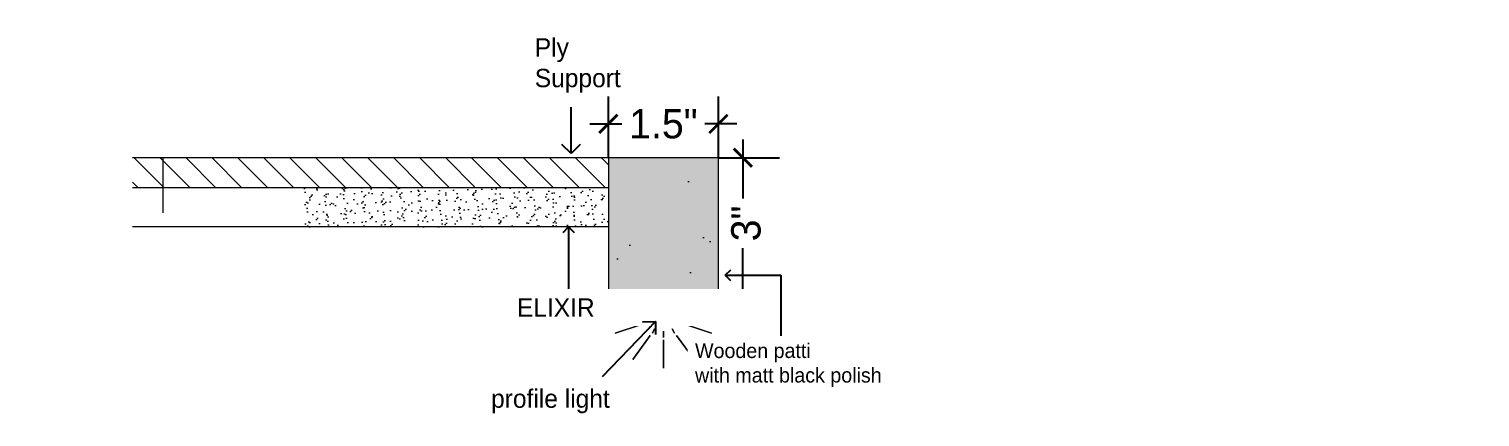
# Model space of a CAD drawing. Header units: inches. Extents: x -137722 to 81594, y -22256 to -1207.
# Drawn here: x -64413.14 to -64393.38, y -2397.57 to -2392.29 of the extents above; entities that cross this region are included whole.
import ezdxf

# ---------------------------------------------------------------- set-up
doc = ezdxf.new("R2010")
doc.units = ezdxf.units.IN
doc.header["$LTSCALE"] = 0.05
doc.header["$MEASUREMENT"] = 0
doc.header["$PDMODE"] = 3
doc.header["$PDSIZE"] = -4
doc.linetypes.add('DASHED2', pattern=[0.375, 0.25, -0.125])
doc.layers.get('Defpoints').update_dxf_attribs({"linetype": 'DASHED2'})
doc.layers.add('Civil Dimension - Text', color=7, linetype='Continuous')
doc.layers.add('text', color=176, linetype='Continuous')
doc.layers.add('FURNITURE', color=36, linetype='Continuous', lineweight=18)
doc.layers.add('PDF6_RCP 1', color=7, linetype='Continuous', true_color=0xb9b9b9)
doc.styles.add('4MMOF3-8', font='ARIALN.TTF', dxfattribs={"height": 5.12})
doc.styles.add('9-128OF1-4', font='stylu.ttf')
doc.styles.add('ARIAL1', font='romans.shx', dxfattribs={"width": 0.85})
doc.dimstyles.new('DIM 1-4', dxfattribs={"dimtxt": 3.0792, "dimasz": 1.82, "dimexe": 1.82, "dimexo": 0, "dimgap": 0.09, "dimtad": 0, "dimzin": 0, "dimdsep": 46, "dimlunit": 4, "dimtxsty": '9-128OF1-4', "dimblk": 'ARCHTICK', "dimcen": 1.8125, "dimdle": 1.82, "dimclrd": 8, "dimclre": 8, "dimadec": 0, "dimazin": 0, "dimtfac": 1, "dimtofl": 0, "dimtmove": 0, "dimatfit": 3, "dimldrblk": 'OPEN90', "dimfxl": 1, "dimtolj": 1, "dimtzin": 0, "dimlwd": -1, "dimarcsym": 0})
pattern_1 = [(127.5, (-109978.4844, 75117.7035), (-1.92682377, -0.062993358), [0, -1.52, 0, -1.7, 0, -1.625]), (97.5, (-109978.4844, 75117.7035), (-2.822146065, 1.769776705), [0, -0.82, 0, -1.37, 0, -0.525]), (57.5, (-109978.4844, 75116.4735), (-0.005659054, 3.114141862), [0, -0.5, 0, -1.8, 0, -2.35]), (47.5, (-109978.4844, 75116.4735), (-0.877675565, 3.006126605), [0, -0.25, 0, -1.18, 0, -1.35])]

# ---------------------------------------------------------------- blocks, each defined once
blk = doc.blocks.new('_ArchTick')
at = {"color": 0, "const_width": 0.15}
blk.add_lwpolyline([(-0.5, -0.5), (0.5, 0.5)], dxfattribs=at)
blk = doc.blocks.new('*D509')
at = {"layer": 'Civil Dimension - Text', "color": 8, "ltscale": 50, "transparency": 16777216}
for p, q in [((-64403.415, -2393.788), (-64403.415, -2394.593)), ((-64403.415, -2396.288), (-64403.415, -2395.27))]:
    blk.add_line(p, q, dxfattribs=at)
at = {"layer": 'Civil Dimension - Text', "color": 8, "lineweight": -2, "ltscale": 50, "transparency": 16777216}
for p, q in [((-64403.747, -2394.038), (-64402.915, -2394.038)), ((-64403.747, -2396.038), (-64402.915, -2396.038))]:
    blk.add_line(p, q, dxfattribs=at)
at = {"layer": 'Defpoints', "color": 0, "ltscale": 50, "transparency": 16777216}
for p in [(-64403.747, -2394.038), (-64403.415, -2394.038), (-64403.747, -2396.038)]:
    blk.add_point(p, dxfattribs=at)
at = {"layer": 'Civil Dimension - Text', "color": 8, "ltscale": 50, "transparency": 16777216, "xscale": 0.25, "yscale": 0.25, "zscale": 0.25}
for p, rotation in [((-64403.415, -2394.038), 90), ((-64403.415, -2396.038), 270)]:
    blk.add_blockref('_ArchTick', p, dxfattribs=dict(at, rotation=rotation))
at = {"layer": 'Civil Dimension - Text', "color": 0, "ltscale": 50, "transparency": 16777216, "insert": (-64403.371, -2394.932), "char_height": 0.4, "attachment_point": 5, "rotation": 90, "style": '9-128OF1-4'}
blk.add_mtext('\\A1;3"', dxfattribs=at)
blk = doc.blocks.new('_Open90')
at = {"color": 0, "linetype": 'ByBlock', "lineweight": -2}
for p, q in [((0, 0), (-1, 0)), ((-0.5, 0.5), (0, 0)), ((0, 0), (-0.5, -0.5))]:
    blk.add_line(p, q, dxfattribs=at)
blk = doc.blocks.new('*D510')
at = {"layer": 'Civil Dimension - Text', "color": 8, "lineweight": -2, "ltscale": 50, "transparency": 16777216}
for p, q in [((-64405.247, -2394.038), (-64405.247, -2393.077)), ((-64403.747, -2394.038), (-64403.747, -2393.077))]:
    blk.add_line(p, q, dxfattribs=at)
at = {"layer": 'Civil Dimension - Text', "color": 8, "ltscale": 50, "transparency": 16777216}
for p, q in [((-64405.497, -2393.577), (-64405.062, -2393.577)), ((-64403.497, -2393.577), (-64403.931, -2393.577))]:
    blk.add_line(p, q, dxfattribs=at)
at = {"layer": 'Defpoints', "color": 0, "ltscale": 50, "transparency": 16777216}
for p in [(-64403.747, -2393.577), (-64405.247, -2394.038), (-64403.747, -2394.038)]:
    blk.add_point(p, dxfattribs=at)
at = {"layer": 'Civil Dimension - Text', "color": 8, "ltscale": 50, "transparency": 16777216, "xscale": 0.25, "yscale": 0.25, "zscale": 0.25, "rotation": 180}
blk.add_blockref('_ArchTick', (-64405.247, -2393.577), dxfattribs=at)
at = {"layer": 'Civil Dimension - Text', "color": 8, "ltscale": 50, "transparency": 16777216, "xscale": 0.25, "yscale": 0.25, "zscale": 0.25}
blk.add_blockref('_ArchTick', (-64403.747, -2393.577), dxfattribs=at)
at = {"layer": 'Civil Dimension - Text', "color": 0, "ltscale": 50, "transparency": 16777216, "insert": (-64404.497, -2393.577), "char_height": 0.4, "attachment_point": 5, "style": '9-128OF1-4'}
blk.add_mtext('\\A1;1.5"', dxfattribs=at)

msp = doc.modelspace()

# ---------------------------------------------------------------- hatches: boundary and pattern name
at = {"layer": 'FURNITURE', "ltscale": 50}
h = msp.add_hatch(dxfattribs=at)
h.set_pattern_fill('ANSI31', color=256, scale=2, angle=90)
h.set_pattern_definition([(135, (-0.41622, 0), (-0.1767766953, -0.1767766953), [])])
h.paths.add_polyline_path([(-64405.2469, -2394.4453), (-64405.2469, -2394.0381), (-64411.7279, -2394.0381), (-64411.7279, -2394.4453)])
h = msp.add_hatch(dxfattribs=at)
h.set_pattern_fill('AR-SAND', color=256, angle=90)
h.set_pattern_definition(pattern_1)
h.paths.add_polyline_path([(-64403.7469, -2394.0381), (-64405.2469, -2394.0381), (-64405.2469, -2396.0381), (-64403.7469, -2396.0381)])
h = msp.add_hatch(dxfattribs=at)
h.set_pattern_fill('AR-SAND', color=256, angle=90)
h.set_pattern_definition(pattern_1)
h.paths.add_polyline_path([(-64405.2469, -2396.0381), (-64403.7469, -2396.0381), (-64403.7469, -2394.0381), (-64405.2469, -2394.0381)])
h = msp.add_hatch(dxfattribs=at)
h.set_pattern_fill('AR-SAND', color=256, angle=90)
h.set_pattern_definition(pattern_1)
h.paths.add_polyline_path([(-64405.2469, -2396.0381), (-64403.7469, -2396.0381), (-64403.7469, -2394.0381), (-64405.2469, -2394.0381)])
h = msp.add_hatch(color=256, dxfattribs=at)
h.dxf.hatch_style = 1
h.paths.add_polyline_path([(-64403.7469, -2394.0381), (-64405.2469, -2394.0381), (-64405.2469, -2396.0381), (-64403.7469, -2396.0381)])
at = {"layer": 'FURNITURE', "ltscale": 50, "true_color": 0x939598}
h = msp.add_hatch(dxfattribs=at)
h.set_pattern_fill('AR-SAND', color=252, scale=5)
h.set_pattern_definition([(37.5, (-0.416, 0), (-0.3149668, 9.6341188), [0, -7.6, 0, -8.5, 0, -8.125]), (7.5, (-0.416, 0), (8.8488835, 14.1107303), [0, -4.1, 0, -6.85, 0, -2.625]), (327.5, (-6.566, 0), (15.5707093, 0.0282953), [0, -2.5, 0, -9, 0, -11.75]), (317.5, (-6.566, 0), (15.030633, 4.3883778), [0, -1.25, 0, -5.9, 0, -6.75])])
h.paths.add_polyline_path([(-64411.7279, -2394.4453), (-64411.7279, -2394.9781), (-64405.2469, -2394.9781), (-64405.2469, -2394.4453)])
at = {"layer": 'FURNITURE', "ltscale": 50}
h = msp.add_hatch(dxfattribs=at)
h.set_pattern_fill('AR-SAND', color=256, scale=0.1, angle=90)
h.set_pattern_definition([(127.5, (0, 0), (-0.1926823769, -0.0062993358), [0, -0.152, 0, -0.17, 0, -0.1625]), (97.5, (0, 0), (-0.2822146065, 0.1769776705), [0, -0.082, 0, -0.137, 0, -0.0525]), (57.5, (-8e-18, -0.123), (-0.00056590535, 0.31141418618), [0, -0.05, 0, -0.18, 0, -0.235]), (47.5, (-8e-18, -0.123), (-0.0877675565, 0.3006126605), [0, -0.025, 0, -0.118, 0, -0.135])])
h.paths.add_polyline_path([(-64409.3871, -2394.4453), (-64409.3871, -2394.9781), (-64405.2469, -2394.9781), (-64405.2469, -2394.4453)])
at = {"layer": 'PDF6_RCP 1', "true_color": 0xf8d731}
msp.add_hatch(color=40, dxfattribs=at).paths.add_polyline_path([(-64404.4371, -2396.1874), (-64404.5865, -2396.1874), (-64404.5865, -2396.0978), (-64404.4371, -2396.0978)])

# ---------------------------------------------------------------- linework, layer by layer
at = {"layer": 'FURNITURE', "ltscale": 50}
for p, q in [((-64405.2469, -2394.0381), (-64411.7279, -2394.0381)), ((-64411.3116, -2394.7881), (-64411.3116, -2394.0381)), ((-64405.2469, -2394.4453), (-64411.7279, -2394.4453)), ((-64405.2469, -2394.9781), (-64411.7279, -2394.9781))]:
    msp.add_line(p, q, dxfattribs=at)
msp.add_lwpolyline([(-64403.7469, -2396.0381), (-64403.7469, -2394.0381), (-64405.2469, -2394.0381), (-64405.2469, -2396.0381)], close=True, dxfattribs=at)
at = {"layer": 'PDF6_RCP 1', "color": 244, "lineweight": 5, "true_color": 0x991b1e}
for points in [[(-64404.8553, -2396.0381), (-64404.1385, -2396.0381), (-64404.1385, -2396.0978), (-64404.8553, -2396.0978)], [(-64404.8553, -2396.0381), (-64404.1385, -2396.0381), (-64404.1385, -2396.0978), (-64404.8553, -2396.0978)], [(-64404.8553, -2396.0381), (-64404.1385, -2396.0381), (-64404.1385, -2396.0978), (-64404.8553, -2396.0978)], [(-64404.8553, -2396.0381), (-64404.1385, -2396.0381), (-64404.1385, -2396.0978), (-64404.8553, -2396.0978)], [(-64404.8553, -2396.0381), (-64404.1385, -2396.0381), (-64404.1385, -2396.0978), (-64404.8553, -2396.0978)], [(-64404.8553, -2396.0381), (-64404.1385, -2396.0381), (-64404.1385, -2396.0978), (-64404.8553, -2396.0978)], [(-64404.8553, -2396.0381), (-64404.1385, -2396.0381), (-64404.1385, -2396.0978), (-64404.8553, -2396.0978)], [(-64404.8553, -2396.0381), (-64404.1385, -2396.0381), (-64404.1385, -2396.0978), (-64404.8553, -2396.0978)], [(-64404.8553, -2396.0381), (-64404.1385, -2396.0381), (-64404.1385, -2396.0978), (-64404.8553, -2396.0978)], [(-64404.8553, -2396.0381), (-64404.1385, -2396.0381), (-64404.1385, -2396.0978), (-64404.8553, -2396.0978)], [(-64404.8553, -2396.0381), (-64404.1385, -2396.0381), (-64404.1385, -2396.0978), (-64404.8553, -2396.0978)], [(-64404.8553, -2396.0381), (-64404.1385, -2396.0381), (-64404.1385, -2396.0978), (-64404.8553, -2396.0978)], [(-64404.8553, -2396.0381), (-64404.1385, -2396.0381), (-64404.1385, -2396.0978), (-64404.8553, -2396.0978)], [(-64404.8553, -2396.0381), (-64404.1385, -2396.0381), (-64404.1385, -2396.0978), (-64404.8553, -2396.0978)], [(-64404.8553, -2396.0381), (-64404.1385, -2396.0381), (-64404.1385, -2396.0978), (-64404.8553, -2396.0978)], [(-64404.8553, -2396.0381), (-64404.1385, -2396.0381), (-64404.1385, -2396.0978), (-64404.8553, -2396.0978)], [(-64404.8553, -2396.0381), (-64404.1385, -2396.0381), (-64404.1385, -2396.0978), (-64404.8553, -2396.0978)], [(-64404.8553, -2396.0381), (-64404.1385, -2396.0381), (-64404.1385, -2396.0978), (-64404.8553, -2396.0978)], [(-64404.8553, -2396.0381), (-64404.1385, -2396.0381), (-64404.1385, -2396.0978), (-64404.8553, -2396.0978)], [(-64404.8553, -2396.0381), (-64404.1385, -2396.0381), (-64404.1385, -2396.0978), (-64404.8553, -2396.0978)], [(-64404.8553, -2396.0381), (-64404.1385, -2396.0381), (-64404.1385, -2396.0978), (-64404.8553, -2396.0978)], [(-64404.8553, -2396.0381), (-64404.1385, -2396.0381), (-64404.1385, -2396.0978), (-64404.8553, -2396.0978)], [(-64404.8553, -2396.0381), (-64404.1385, -2396.0381), (-64404.1385, -2396.0978), (-64404.8553, -2396.0978)], [(-64404.8553, -2396.0381), (-64404.1385, -2396.0381), (-64404.1385, -2396.0978), (-64404.8553, -2396.0978)], [(-64404.8553, -2396.0381), (-64404.1385, -2396.0381), (-64404.1385, -2396.0978), (-64404.8553, -2396.0978)], [(-64404.8553, -2396.0381), (-64404.1385, -2396.0381), (-64404.1385, -2396.0978), (-64404.8553, -2396.0978)], [(-64404.8553, -2396.0381), (-64404.1385, -2396.0381), (-64404.1385, -2396.0978), (-64404.8553, -2396.0978)], [(-64404.8553, -2396.0381), (-64404.1385, -2396.0381), (-64404.1385, -2396.0978), (-64404.8553, -2396.0978)], [(-64404.8553, -2396.0381), (-64404.1385, -2396.0381), (-64404.1385, -2396.0978), (-64404.8553, -2396.0978)], [(-64404.5865, -2396.0978), (-64404.4371, -2396.0978), (-64404.4371, -2396.1874), (-64404.5865, -2396.1874)], [(-64404.5865, -2396.0978), (-64404.4371, -2396.0978), (-64404.4371, -2396.1874), (-64404.5865, -2396.1874)], [(-64404.5865, -2396.0978), (-64404.4371, -2396.0978), (-64404.4371, -2396.1874), (-64404.5865, -2396.1874)], [(-64404.5865, -2396.0978), (-64404.4371, -2396.0978), (-64404.4371, -2396.1874), (-64404.5865, -2396.1874)], [(-64404.5865, -2396.0978), (-64404.4371, -2396.0978), (-64404.4371, -2396.1874), (-64404.5865, -2396.1874)], [(-64404.5865, -2396.0978), (-64404.4371, -2396.0978), (-64404.4371, -2396.1874), (-64404.5865, -2396.1874)], [(-64404.5865, -2396.0978), (-64404.4371, -2396.0978), (-64404.4371, -2396.1874), (-64404.5865, -2396.1874)], [(-64404.5865, -2396.0978), (-64404.4371, -2396.0978), (-64404.4371, -2396.1874), (-64404.5865, -2396.1874)], [(-64404.5865, -2396.0978), (-64404.4371, -2396.0978), (-64404.4371, -2396.1874), (-64404.5865, -2396.1874)], [(-64404.5865, -2396.0978), (-64404.4371, -2396.0978), (-64404.4371, -2396.1874), (-64404.5865, -2396.1874)], [(-64404.5865, -2396.0978), (-64404.4371, -2396.0978), (-64404.4371, -2396.1874), (-64404.5865, -2396.1874)], [(-64404.5865, -2396.0978), (-64404.4371, -2396.0978), (-64404.4371, -2396.1874), (-64404.5865, -2396.1874)], [(-64404.5865, -2396.0978), (-64404.4371, -2396.0978), (-64404.4371, -2396.1874), (-64404.5865, -2396.1874)], [(-64404.5865, -2396.0978), (-64404.4371, -2396.0978), (-64404.4371, -2396.1874), (-64404.5865, -2396.1874)], [(-64404.5865, -2396.0978), (-64404.4371, -2396.0978), (-64404.4371, -2396.1874), (-64404.5865, -2396.1874)], [(-64404.5865, -2396.0978), (-64404.4371, -2396.0978), (-64404.4371, -2396.1874), (-64404.5865, -2396.1874)], [(-64404.5865, -2396.0978), (-64404.4371, -2396.0978), (-64404.4371, -2396.1874), (-64404.5865, -2396.1874)], [(-64404.5865, -2396.0978), (-64404.4371, -2396.0978), (-64404.4371, -2396.1874), (-64404.5865, -2396.1874)], [(-64404.5865, -2396.0978), (-64404.4371, -2396.0978), (-64404.4371, -2396.1874), (-64404.5865, -2396.1874)], [(-64404.5865, -2396.0978), (-64404.4371, -2396.0978), (-64404.4371, -2396.1874), (-64404.5865, -2396.1874)], [(-64404.5865, -2396.0978), (-64404.4371, -2396.0978), (-64404.4371, -2396.1874), (-64404.5865, -2396.1874)], [(-64404.5865, -2396.0978), (-64404.4371, -2396.0978), (-64404.4371, -2396.1874), (-64404.5865, -2396.1874)], [(-64404.5865, -2396.0978), (-64404.4371, -2396.0978), (-64404.4371, -2396.1874), (-64404.5865, -2396.1874)], [(-64404.5865, -2396.0978), (-64404.4371, -2396.0978), (-64404.4371, -2396.1874), (-64404.5865, -2396.1874)], [(-64404.5865, -2396.0978), (-64404.4371, -2396.0978), (-64404.4371, -2396.1874), (-64404.5865, -2396.1874)], [(-64404.5865, -2396.0978), (-64404.4371, -2396.0978), (-64404.4371, -2396.1874), (-64404.5865, -2396.1874)], [(-64404.5865, -2396.0978), (-64404.4371, -2396.0978), (-64404.4371, -2396.1874), (-64404.5865, -2396.1874)], [(-64404.5865, -2396.0978), (-64404.4371, -2396.0978), (-64404.4371, -2396.1874), (-64404.5865, -2396.1874)], [(-64404.5865, -2396.0978), (-64404.4371, -2396.0978), (-64404.4371, -2396.1874), (-64404.5865, -2396.1874)]]:
    msp.add_lwpolyline(points, close=True, dxfattribs=at)
at = {"layer": 'PDF6_RCP 1', "color": 244, "lineweight": 0, "true_color": 0x991b1e}
for points in [[(-64404.7955, -2396.1576), (-64405.1838, -2396.1576)], [(-64404.7955, -2396.1576), (-64405.1838, -2396.1576)], [(-64404.7955, -2396.3069), (-64405.1539, -2396.4264)], [(-64404.7955, -2396.3069), (-64405.1539, -2396.4264)], [(-64404.6761, -2396.1576), (-64404.7657, -2396.1576)], [(-64404.6761, -2396.1576), (-64404.7657, -2396.1576)], [(-64404.6761, -2396.277), (-64404.7657, -2396.3069)], [(-64404.6761, -2396.277), (-64404.7657, -2396.3069)], [(-64404.3177, -2396.1576), (-64404.2281, -2396.1576)], [(-64404.3177, -2396.1576), (-64404.2281, -2396.1576)], [(-64404.3177, -2396.277), (-64404.258, -2396.3069)], [(-64404.3177, -2396.277), (-64404.258, -2396.3069)], [(-64404.1982, -2396.1576), (-64403.81, -2396.1576)], [(-64404.1982, -2396.1576), (-64403.81, -2396.1576)], [(-64404.1982, -2396.3069), (-64403.8398, -2396.4264)], [(-64404.1982, -2396.3069), (-64403.8398, -2396.4264)], [(-64404.6761, -2396.4562), (-64404.915, -2396.7847)], [(-64404.6761, -2396.4562), (-64404.915, -2396.7847)], [(-64404.6163, -2396.3666), (-64404.6462, -2396.4264)], [(-64404.6163, -2396.3666), (-64404.6462, -2396.4264)], [(-64404.4969, -2396.3965), (-64404.4969, -2396.4861)], [(-64404.4969, -2396.3965), (-64404.4969, -2396.4861)], [(-64404.4969, -2396.516), (-64404.4969, -2396.9042)], [(-64404.4969, -2396.516), (-64404.4969, -2396.9042)], [(-64404.3774, -2396.3666), (-64404.3475, -2396.4264)], [(-64404.3774, -2396.3666), (-64404.3475, -2396.4264)], [(-64404.3177, -2396.4562), (-64404.0788, -2396.7847)], [(-64404.3177, -2396.4562), (-64404.0788, -2396.7847)]]:
    msp.add_lwpolyline(points, close=True, dxfattribs=at)
for points in [[(-64405.1838, -2396.1576), (-64404.7955, -2396.1576)], [(-64405.1838, -2396.1576), (-64404.7955, -2396.1576)], [(-64405.1838, -2396.1576), (-64404.7955, -2396.1576)], [(-64405.1838, -2396.1576), (-64404.7955, -2396.1576)], [(-64405.1838, -2396.1576), (-64404.7955, -2396.1576)], [(-64405.1838, -2396.1576), (-64404.7955, -2396.1576)], [(-64405.1838, -2396.1576), (-64404.7955, -2396.1576)], [(-64405.1838, -2396.1576), (-64404.7955, -2396.1576)], [(-64405.1838, -2396.1576), (-64404.7955, -2396.1576)], [(-64405.1838, -2396.1576), (-64404.7955, -2396.1576)], [(-64405.1838, -2396.1576), (-64404.7955, -2396.1576)], [(-64405.1838, -2396.1576), (-64404.7955, -2396.1576)], [(-64405.1838, -2396.1576), (-64404.7955, -2396.1576)], [(-64405.1838, -2396.1576), (-64404.7955, -2396.1576)], [(-64405.1838, -2396.1576), (-64404.7955, -2396.1576)], [(-64405.1838, -2396.1576), (-64404.7955, -2396.1576)], [(-64405.1838, -2396.1576), (-64404.7955, -2396.1576)], [(-64405.1838, -2396.1576), (-64404.7955, -2396.1576)], [(-64405.1838, -2396.1576), (-64404.7955, -2396.1576)], [(-64405.1838, -2396.1576), (-64404.7955, -2396.1576)], [(-64405.1838, -2396.1576), (-64404.7955, -2396.1576)], [(-64405.1838, -2396.1576), (-64404.7955, -2396.1576)], [(-64405.1838, -2396.1576), (-64404.7955, -2396.1576)], [(-64405.1838, -2396.1576), (-64404.7955, -2396.1576)], [(-64405.1838, -2396.1576), (-64404.7955, -2396.1576)], [(-64405.1539, -2396.4264), (-64404.7955, -2396.3069)], [(-64405.1539, -2396.4264), (-64404.7955, -2396.3069)], [(-64405.1539, -2396.4264), (-64404.7955, -2396.3069)], [(-64405.1539, -2396.4264), (-64404.7955, -2396.3069)], [(-64405.1539, -2396.4264), (-64404.7955, -2396.3069)], [(-64405.1539, -2396.4264), (-64404.7955, -2396.3069)], [(-64405.1539, -2396.4264), (-64404.7955, -2396.3069)], [(-64405.1539, -2396.4264), (-64404.7955, -2396.3069)], [(-64405.1539, -2396.4264), (-64404.7955, -2396.3069)], [(-64405.1539, -2396.4264), (-64404.7955, -2396.3069)], [(-64405.1539, -2396.4264), (-64404.7955, -2396.3069)], [(-64405.1539, -2396.4264), (-64404.7955, -2396.3069)], [(-64405.1539, -2396.4264), (-64404.7955, -2396.3069)], [(-64405.1539, -2396.4264), (-64404.7955, -2396.3069)], [(-64405.1539, -2396.4264), (-64404.7955, -2396.3069)], [(-64405.1539, -2396.4264), (-64404.7955, -2396.3069)], [(-64405.1539, -2396.4264), (-64404.7955, -2396.3069)], [(-64405.1539, -2396.4264), (-64404.7955, -2396.3069)], [(-64405.1539, -2396.4264), (-64404.7955, -2396.3069)], [(-64405.1539, -2396.4264), (-64404.7955, -2396.3069)], [(-64405.1539, -2396.4264), (-64404.7955, -2396.3069)], [(-64405.1539, -2396.4264), (-64404.7955, -2396.3069)], [(-64405.1539, -2396.4264), (-64404.7955, -2396.3069)], [(-64405.1539, -2396.4264), (-64404.7955, -2396.3069)], [(-64405.1539, -2396.4264), (-64404.7955, -2396.3069)], [(-64404.7657, -2396.1576), (-64404.6761, -2396.1576)], [(-64404.7657, -2396.1576), (-64404.6761, -2396.1576)], [(-64404.7657, -2396.1576), (-64404.6761, -2396.1576)], [(-64404.7657, -2396.1576), (-64404.6761, -2396.1576)], [(-64404.7657, -2396.1576), (-64404.6761, -2396.1576)], [(-64404.7657, -2396.1576), (-64404.6761, -2396.1576)], [(-64404.7657, -2396.1576), (-64404.6761, -2396.1576)], [(-64404.7657, -2396.1576), (-64404.6761, -2396.1576)], [(-64404.7657, -2396.1576), (-64404.6761, -2396.1576)], [(-64404.7657, -2396.1576), (-64404.6761, -2396.1576)], [(-64404.7657, -2396.1576), (-64404.6761, -2396.1576)], [(-64404.7657, -2396.1576), (-64404.6761, -2396.1576)], [(-64404.7657, -2396.1576), (-64404.6761, -2396.1576)], [(-64404.7657, -2396.1576), (-64404.6761, -2396.1576)], [(-64404.7657, -2396.1576), (-64404.6761, -2396.1576)], [(-64404.7657, -2396.1576), (-64404.6761, -2396.1576)], [(-64404.7657, -2396.1576), (-64404.6761, -2396.1576)], [(-64404.7657, -2396.1576), (-64404.6761, -2396.1576)], [(-64404.7657, -2396.1576), (-64404.6761, -2396.1576)], [(-64404.7657, -2396.1576), (-64404.6761, -2396.1576)], [(-64404.7657, -2396.1576), (-64404.6761, -2396.1576)], [(-64404.7657, -2396.1576), (-64404.6761, -2396.1576)], [(-64404.7657, -2396.1576), (-64404.6761, -2396.1576)], [(-64404.7657, -2396.1576), (-64404.6761, -2396.1576)], [(-64404.7657, -2396.1576), (-64404.6761, -2396.1576)], [(-64404.7657, -2396.3069), (-64404.6761, -2396.277)], [(-64404.7657, -2396.3069), (-64404.6761, -2396.277)], [(-64404.7657, -2396.3069), (-64404.6761, -2396.277)], [(-64404.7657, -2396.3069), (-64404.6761, -2396.277)], [(-64404.7657, -2396.3069), (-64404.6761, -2396.277)], [(-64404.7657, -2396.3069), (-64404.6761, -2396.277)], [(-64404.7657, -2396.3069), (-64404.6761, -2396.277)], [(-64404.7657, -2396.3069), (-64404.6761, -2396.277)], [(-64404.7657, -2396.3069), (-64404.6761, -2396.277)], [(-64404.7657, -2396.3069), (-64404.6761, -2396.277)], [(-64404.7657, -2396.3069), (-64404.6761, -2396.277)], [(-64404.7657, -2396.3069), (-64404.6761, -2396.277)], [(-64404.7657, -2396.3069), (-64404.6761, -2396.277)], [(-64404.7657, -2396.3069), (-64404.6761, -2396.277)], [(-64404.7657, -2396.3069), (-64404.6761, -2396.277)], [(-64404.7657, -2396.3069), (-64404.6761, -2396.277)], [(-64404.7657, -2396.3069), (-64404.6761, -2396.277)], [(-64404.7657, -2396.3069), (-64404.6761, -2396.277)], [(-64404.7657, -2396.3069), (-64404.6761, -2396.277)], [(-64404.7657, -2396.3069), (-64404.6761, -2396.277)], [(-64404.7657, -2396.3069), (-64404.6761, -2396.277)], [(-64404.7657, -2396.3069), (-64404.6761, -2396.277)], [(-64404.7657, -2396.3069), (-64404.6761, -2396.277)], [(-64404.7657, -2396.3069), (-64404.6761, -2396.277)], [(-64404.7657, -2396.3069), (-64404.6761, -2396.277)], [(-64404.2281, -2396.1576), (-64404.3177, -2396.1576)], [(-64404.2281, -2396.1576), (-64404.3177, -2396.1576)], [(-64404.2281, -2396.1576), (-64404.3177, -2396.1576)], [(-64404.2281, -2396.1576), (-64404.3177, -2396.1576)], [(-64404.2281, -2396.1576), (-64404.3177, -2396.1576)], [(-64404.2281, -2396.1576), (-64404.3177, -2396.1576)], [(-64404.2281, -2396.1576), (-64404.3177, -2396.1576)], [(-64404.2281, -2396.1576), (-64404.3177, -2396.1576)], [(-64404.2281, -2396.1576), (-64404.3177, -2396.1576)], [(-64404.2281, -2396.1576), (-64404.3177, -2396.1576)], [(-64404.2281, -2396.1576), (-64404.3177, -2396.1576)], [(-64404.2281, -2396.1576), (-64404.3177, -2396.1576)], [(-64404.2281, -2396.1576), (-64404.3177, -2396.1576)], [(-64404.2281, -2396.1576), (-64404.3177, -2396.1576)], [(-64404.2281, -2396.1576), (-64404.3177, -2396.1576)], [(-64404.2281, -2396.1576), (-64404.3177, -2396.1576)], [(-64404.2281, -2396.1576), (-64404.3177, -2396.1576)], [(-64404.2281, -2396.1576), (-64404.3177, -2396.1576)], [(-64404.2281, -2396.1576), (-64404.3177, -2396.1576)], [(-64404.2281, -2396.1576), (-64404.3177, -2396.1576)], [(-64404.2281, -2396.1576), (-64404.3177, -2396.1576)], [(-64404.2281, -2396.1576), (-64404.3177, -2396.1576)], [(-64404.2281, -2396.1576), (-64404.3177, -2396.1576)], [(-64404.2281, -2396.1576), (-64404.3177, -2396.1576)], [(-64404.2281, -2396.1576), (-64404.3177, -2396.1576)], [(-64404.258, -2396.3069), (-64404.3177, -2396.277)], [(-64404.258, -2396.3069), (-64404.3177, -2396.277)], [(-64404.258, -2396.3069), (-64404.3177, -2396.277)], [(-64404.258, -2396.3069), (-64404.3177, -2396.277)], [(-64404.258, -2396.3069), (-64404.3177, -2396.277)], [(-64404.258, -2396.3069), (-64404.3177, -2396.277)], [(-64404.258, -2396.3069), (-64404.3177, -2396.277)], [(-64404.258, -2396.3069), (-64404.3177, -2396.277)], [(-64404.258, -2396.3069), (-64404.3177, -2396.277)], [(-64404.258, -2396.3069), (-64404.3177, -2396.277)], [(-64404.258, -2396.3069), (-64404.3177, -2396.277)], [(-64404.258, -2396.3069), (-64404.3177, -2396.277)], [(-64404.258, -2396.3069), (-64404.3177, -2396.277)], [(-64404.258, -2396.3069), (-64404.3177, -2396.277)], [(-64404.258, -2396.3069), (-64404.3177, -2396.277)], [(-64404.258, -2396.3069), (-64404.3177, -2396.277)], [(-64404.258, -2396.3069), (-64404.3177, -2396.277)], [(-64404.258, -2396.3069), (-64404.3177, -2396.277)], [(-64404.258, -2396.3069), (-64404.3177, -2396.277)], [(-64404.258, -2396.3069), (-64404.3177, -2396.277)], [(-64404.258, -2396.3069), (-64404.3177, -2396.277)], [(-64404.258, -2396.3069), (-64404.3177, -2396.277)], [(-64404.258, -2396.3069), (-64404.3177, -2396.277)], [(-64404.258, -2396.3069), (-64404.3177, -2396.277)], [(-64404.258, -2396.3069), (-64404.3177, -2396.277)], [(-64403.81, -2396.1576), (-64404.1982, -2396.1576)], [(-64403.81, -2396.1576), (-64404.1982, -2396.1576)], [(-64403.81, -2396.1576), (-64404.1982, -2396.1576)], [(-64403.81, -2396.1576), (-64404.1982, -2396.1576)], [(-64403.81, -2396.1576), (-64404.1982, -2396.1576)], [(-64403.81, -2396.1576), (-64404.1982, -2396.1576)], [(-64403.81, -2396.1576), (-64404.1982, -2396.1576)], [(-64403.81, -2396.1576), (-64404.1982, -2396.1576)], [(-64403.81, -2396.1576), (-64404.1982, -2396.1576)], [(-64403.81, -2396.1576), (-64404.1982, -2396.1576)], [(-64403.81, -2396.1576), (-64404.1982, -2396.1576)], [(-64403.81, -2396.1576), (-64404.1982, -2396.1576)], [(-64403.81, -2396.1576), (-64404.1982, -2396.1576)], [(-64403.81, -2396.1576), (-64404.1982, -2396.1576)], [(-64403.81, -2396.1576), (-64404.1982, -2396.1576)], [(-64403.81, -2396.1576), (-64404.1982, -2396.1576)], [(-64403.81, -2396.1576), (-64404.1982, -2396.1576)], [(-64403.81, -2396.1576), (-64404.1982, -2396.1576)], [(-64403.81, -2396.1576), (-64404.1982, -2396.1576)], [(-64403.81, -2396.1576), (-64404.1982, -2396.1576)], [(-64403.81, -2396.1576), (-64404.1982, -2396.1576)], [(-64403.81, -2396.1576), (-64404.1982, -2396.1576)], [(-64403.81, -2396.1576), (-64404.1982, -2396.1576)], [(-64403.81, -2396.1576), (-64404.1982, -2396.1576)], [(-64403.81, -2396.1576), (-64404.1982, -2396.1576)], [(-64403.8398, -2396.4264), (-64404.1982, -2396.3069)], [(-64403.8398, -2396.4264), (-64404.1982, -2396.3069)], [(-64403.8398, -2396.4264), (-64404.1982, -2396.3069)], [(-64403.8398, -2396.4264), (-64404.1982, -2396.3069)], [(-64403.8398, -2396.4264), (-64404.1982, -2396.3069)], [(-64403.8398, -2396.4264), (-64404.1982, -2396.3069)], [(-64403.8398, -2396.4264), (-64404.1982, -2396.3069)], [(-64403.8398, -2396.4264), (-64404.1982, -2396.3069)], [(-64403.8398, -2396.4264), (-64404.1982, -2396.3069)], [(-64403.8398, -2396.4264), (-64404.1982, -2396.3069)], [(-64403.8398, -2396.4264), (-64404.1982, -2396.3069)], [(-64403.8398, -2396.4264), (-64404.1982, -2396.3069)], [(-64403.8398, -2396.4264), (-64404.1982, -2396.3069)], [(-64403.8398, -2396.4264), (-64404.1982, -2396.3069)], [(-64403.8398, -2396.4264), (-64404.1982, -2396.3069)], [(-64403.8398, -2396.4264), (-64404.1982, -2396.3069)], [(-64403.8398, -2396.4264), (-64404.1982, -2396.3069)], [(-64403.8398, -2396.4264), (-64404.1982, -2396.3069)], [(-64403.8398, -2396.4264), (-64404.1982, -2396.3069)], [(-64403.8398, -2396.4264), (-64404.1982, -2396.3069)], [(-64403.8398, -2396.4264), (-64404.1982, -2396.3069)], [(-64403.8398, -2396.4264), (-64404.1982, -2396.3069)], [(-64403.8398, -2396.4264), (-64404.1982, -2396.3069)], [(-64403.8398, -2396.4264), (-64404.1982, -2396.3069)], [(-64403.8398, -2396.4264), (-64404.1982, -2396.3069)], [(-64404.915, -2396.7847), (-64404.6761, -2396.4562)], [(-64404.915, -2396.7847), (-64404.6761, -2396.4562)], [(-64404.915, -2396.7847), (-64404.6761, -2396.4562)], [(-64404.915, -2396.7847), (-64404.6761, -2396.4562)], [(-64404.915, -2396.7847), (-64404.6761, -2396.4562)], [(-64404.915, -2396.7847), (-64404.6761, -2396.4562)], [(-64404.915, -2396.7847), (-64404.6761, -2396.4562)], [(-64404.915, -2396.7847), (-64404.6761, -2396.4562)], [(-64404.915, -2396.7847), (-64404.6761, -2396.4562)], [(-64404.915, -2396.7847), (-64404.6761, -2396.4562)], [(-64404.915, -2396.7847), (-64404.6761, -2396.4562)], [(-64404.915, -2396.7847), (-64404.6761, -2396.4562)], [(-64404.915, -2396.7847), (-64404.6761, -2396.4562)], [(-64404.915, -2396.7847), (-64404.6761, -2396.4562)], [(-64404.915, -2396.7847), (-64404.6761, -2396.4562)], [(-64404.915, -2396.7847), (-64404.6761, -2396.4562)], [(-64404.915, -2396.7847), (-64404.6761, -2396.4562)], [(-64404.915, -2396.7847), (-64404.6761, -2396.4562)], [(-64404.915, -2396.7847), (-64404.6761, -2396.4562)], [(-64404.915, -2396.7847), (-64404.6761, -2396.4562)], [(-64404.915, -2396.7847), (-64404.6761, -2396.4562)], [(-64404.915, -2396.7847), (-64404.6761, -2396.4562)], [(-64404.915, -2396.7847), (-64404.6761, -2396.4562)], [(-64404.915, -2396.7847), (-64404.6761, -2396.4562)], [(-64404.915, -2396.7847), (-64404.6761, -2396.4562)], [(-64404.6462, -2396.4264), (-64404.6163, -2396.3666)], [(-64404.6462, -2396.4264), (-64404.6163, -2396.3666)], [(-64404.6462, -2396.4264), (-64404.6163, -2396.3666)], [(-64404.6462, -2396.4264), (-64404.6163, -2396.3666)], [(-64404.6462, -2396.4264), (-64404.6163, -2396.3666)], [(-64404.6462, -2396.4264), (-64404.6163, -2396.3666)], [(-64404.6462, -2396.4264), (-64404.6163, -2396.3666)], [(-64404.6462, -2396.4264), (-64404.6163, -2396.3666)], [(-64404.6462, -2396.4264), (-64404.6163, -2396.3666)], [(-64404.6462, -2396.4264), (-64404.6163, -2396.3666)], [(-64404.6462, -2396.4264), (-64404.6163, -2396.3666)], [(-64404.6462, -2396.4264), (-64404.6163, -2396.3666)], [(-64404.6462, -2396.4264), (-64404.6163, -2396.3666)], [(-64404.6462, -2396.4264), (-64404.6163, -2396.3666)], [(-64404.6462, -2396.4264), (-64404.6163, -2396.3666)], [(-64404.6462, -2396.4264), (-64404.6163, -2396.3666)], [(-64404.6462, -2396.4264), (-64404.6163, -2396.3666)], [(-64404.6462, -2396.4264), (-64404.6163, -2396.3666)], [(-64404.6462, -2396.4264), (-64404.6163, -2396.3666)], [(-64404.6462, -2396.4264), (-64404.6163, -2396.3666)], [(-64404.6462, -2396.4264), (-64404.6163, -2396.3666)], [(-64404.6462, -2396.4264), (-64404.6163, -2396.3666)], [(-64404.6462, -2396.4264), (-64404.6163, -2396.3666)], [(-64404.6462, -2396.4264), (-64404.6163, -2396.3666)], [(-64404.6462, -2396.4264), (-64404.6163, -2396.3666)], [(-64404.4969, -2396.4861), (-64404.4969, -2396.3965)], [(-64404.4969, -2396.4861), (-64404.4969, -2396.3965)], [(-64404.4969, -2396.4861), (-64404.4969, -2396.3965)], [(-64404.4969, -2396.4861), (-64404.4969, -2396.3965)], [(-64404.4969, -2396.4861), (-64404.4969, -2396.3965)], [(-64404.4969, -2396.4861), (-64404.4969, -2396.3965)], [(-64404.4969, -2396.4861), (-64404.4969, -2396.3965)], [(-64404.4969, -2396.4861), (-64404.4969, -2396.3965)], [(-64404.4969, -2396.4861), (-64404.4969, -2396.3965)], [(-64404.4969, -2396.4861), (-64404.4969, -2396.3965)], [(-64404.4969, -2396.4861), (-64404.4969, -2396.3965)], [(-64404.4969, -2396.4861), (-64404.4969, -2396.3965)], [(-64404.4969, -2396.4861), (-64404.4969, -2396.3965)], [(-64404.4969, -2396.4861), (-64404.4969, -2396.3965)], [(-64404.4969, -2396.4861), (-64404.4969, -2396.3965)], [(-64404.4969, -2396.4861), (-64404.4969, -2396.3965)], [(-64404.4969, -2396.4861), (-64404.4969, -2396.3965)], [(-64404.4969, -2396.4861), (-64404.4969, -2396.3965)], [(-64404.4969, -2396.4861), (-64404.4969, -2396.3965)], [(-64404.4969, -2396.4861), (-64404.4969, -2396.3965)], [(-64404.4969, -2396.4861), (-64404.4969, -2396.3965)], [(-64404.4969, -2396.4861), (-64404.4969, -2396.3965)], [(-64404.4969, -2396.4861), (-64404.4969, -2396.3965)], [(-64404.4969, -2396.4861), (-64404.4969, -2396.3965)], [(-64404.4969, -2396.4861), (-64404.4969, -2396.3965)], [(-64404.4969, -2396.9042), (-64404.4969, -2396.516)], [(-64404.4969, -2396.9042), (-64404.4969, -2396.516)], [(-64404.4969, -2396.9042), (-64404.4969, -2396.516)], [(-64404.4969, -2396.9042), (-64404.4969, -2396.516)], [(-64404.4969, -2396.9042), (-64404.4969, -2396.516)], [(-64404.4969, -2396.9042), (-64404.4969, -2396.516)], [(-64404.4969, -2396.9042), (-64404.4969, -2396.516)], [(-64404.4969, -2396.9042), (-64404.4969, -2396.516)], [(-64404.4969, -2396.9042), (-64404.4969, -2396.516)], [(-64404.4969, -2396.9042), (-64404.4969, -2396.516)], [(-64404.4969, -2396.9042), (-64404.4969, -2396.516)], [(-64404.4969, -2396.9042), (-64404.4969, -2396.516)], [(-64404.4969, -2396.9042), (-64404.4969, -2396.516)], [(-64404.4969, -2396.9042), (-64404.4969, -2396.516)], [(-64404.4969, -2396.9042), (-64404.4969, -2396.516)], [(-64404.4969, -2396.9042), (-64404.4969, -2396.516)], [(-64404.4969, -2396.9042), (-64404.4969, -2396.516)], [(-64404.4969, -2396.9042), (-64404.4969, -2396.516)], [(-64404.4969, -2396.9042), (-64404.4969, -2396.516)], [(-64404.4969, -2396.9042), (-64404.4969, -2396.516)], [(-64404.4969, -2396.9042), (-64404.4969, -2396.516)], [(-64404.4969, -2396.9042), (-64404.4969, -2396.516)], [(-64404.4969, -2396.9042), (-64404.4969, -2396.516)], [(-64404.4969, -2396.9042), (-64404.4969, -2396.516)], [(-64404.4969, -2396.9042), (-64404.4969, -2396.516)], [(-64404.3475, -2396.4264), (-64404.3774, -2396.3666)], [(-64404.3475, -2396.4264), (-64404.3774, -2396.3666)], [(-64404.3475, -2396.4264), (-64404.3774, -2396.3666)], [(-64404.3475, -2396.4264), (-64404.3774, -2396.3666)], [(-64404.3475, -2396.4264), (-64404.3774, -2396.3666)], [(-64404.3475, -2396.4264), (-64404.3774, -2396.3666)], [(-64404.3475, -2396.4264), (-64404.3774, -2396.3666)], [(-64404.3475, -2396.4264), (-64404.3774, -2396.3666)], [(-64404.3475, -2396.4264), (-64404.3774, -2396.3666)], [(-64404.3475, -2396.4264), (-64404.3774, -2396.3666)], [(-64404.3475, -2396.4264), (-64404.3774, -2396.3666)], [(-64404.3475, -2396.4264), (-64404.3774, -2396.3666)], [(-64404.3475, -2396.4264), (-64404.3774, -2396.3666)], [(-64404.3475, -2396.4264), (-64404.3774, -2396.3666)], [(-64404.3475, -2396.4264), (-64404.3774, -2396.3666)], [(-64404.3475, -2396.4264), (-64404.3774, -2396.3666)], [(-64404.3475, -2396.4264), (-64404.3774, -2396.3666)], [(-64404.3475, -2396.4264), (-64404.3774, -2396.3666)], [(-64404.3475, -2396.4264), (-64404.3774, -2396.3666)], [(-64404.3475, -2396.4264), (-64404.3774, -2396.3666)], [(-64404.3475, -2396.4264), (-64404.3774, -2396.3666)], [(-64404.3475, -2396.4264), (-64404.3774, -2396.3666)], [(-64404.3475, -2396.4264), (-64404.3774, -2396.3666)], [(-64404.3475, -2396.4264), (-64404.3774, -2396.3666)], [(-64404.3475, -2396.4264), (-64404.3774, -2396.3666)], [(-64404.0788, -2396.7847), (-64404.3177, -2396.4562)], [(-64404.0788, -2396.7847), (-64404.3177, -2396.4562)], [(-64404.0788, -2396.7847), (-64404.3177, -2396.4562)], [(-64404.0788, -2396.7847), (-64404.3177, -2396.4562)], [(-64404.0788, -2396.7847), (-64404.3177, -2396.4562)], [(-64404.0788, -2396.7847), (-64404.3177, -2396.4562)], [(-64404.0788, -2396.7847), (-64404.3177, -2396.4562)], [(-64404.0788, -2396.7847), (-64404.3177, -2396.4562)], [(-64404.0788, -2396.7847), (-64404.3177, -2396.4562)], [(-64404.0788, -2396.7847), (-64404.3177, -2396.4562)], [(-64404.0788, -2396.7847), (-64404.3177, -2396.4562)], [(-64404.0788, -2396.7847), (-64404.3177, -2396.4562)], [(-64404.0788, -2396.7847), (-64404.3177, -2396.4562)], [(-64404.0788, -2396.7847), (-64404.3177, -2396.4562)], [(-64404.0788, -2396.7847), (-64404.3177, -2396.4562)], [(-64404.0788, -2396.7847), (-64404.3177, -2396.4562)], [(-64404.0788, -2396.7847), (-64404.3177, -2396.4562)], [(-64404.0788, -2396.7847), (-64404.3177, -2396.4562)], [(-64404.0788, -2396.7847), (-64404.3177, -2396.4562)], [(-64404.0788, -2396.7847), (-64404.3177, -2396.4562)], [(-64404.0788, -2396.7847), (-64404.3177, -2396.4562)], [(-64404.0788, -2396.7847), (-64404.3177, -2396.4562)], [(-64404.0788, -2396.7847), (-64404.3177, -2396.4562)], [(-64404.0788, -2396.7847), (-64404.3177, -2396.4562)], [(-64404.0788, -2396.7847), (-64404.3177, -2396.4562)]]:
    msp.add_lwpolyline(points, dxfattribs=at)

# ---------------------------------------------------------------- dimensions: what is measured, and where the dimension line sits
at = {"layer": 'Civil Dimension - Text', "ltscale": 50}
dim = msp.add_linear_dim(base=(-64403.7469, -2393.5769), p1=(-64405.2469, -2394.0381), p2=(-64403.7469, -2394.0381), angle=180, text='1.5"', dimstyle='DIM 1-4', override={"dimtxt": 0.4, "dimasz": 0.25, "dimexe": 0.5, "dimdec": 3, "dimdle": 0.25, "dimtdec": 3, "dimtmove": 1, "dimfxl": 0, "dimfrac": 1, "dimarcsym": 1}, dxfattribs=at)
dim.commit()
dim.dimension.update_dxf_attribs({"geometry": '*D510', "text_midpoint": (-64404.4969, -2393.5769)})
dim = msp.add_linear_dim(base=(-64403.4154, -2394.0381), p1=(-64403.7469, -2396.0381), p2=(-64403.7469, -2394.0381), angle=90, text='3"', dimstyle='DIM 1-4', override={"dimtxt": 0.4, "dimasz": 0.25, "dimexe": 0.5, "dimdec": 3, "dimdle": 0.25, "dimtdec": 3, "dimtmove": 1, "dimfxl": 0, "dimfrac": 1, "dimarcsym": 1}, dxfattribs=at)
dim.commit()
dim.dimension.update_dxf_attribs({"geometry": '*D509', "text_midpoint": (-64403.3715, -2394.9316), "dimtype": 160})

# ---------------------------------------------------------------- leaders
for points, override in [([(-64405.7553, -2393.9807), (-64405.7554, -2393.3494)], {"dimasz": 0.25, "dimclrt": 256, "dimfxl": 0, "dimarcsym": 1}), ([(-64405.7883, -2394.9781), (-64405.7884, -2395.8623)], {"dimasz": 0.15, "dimclrt": 256, "dimfxl": 0, "dimarcsym": 1})]:
    msp.add_leader(points, dimstyle='DIM 1-4', override=override, dxfattribs=at)

# ---------------------------------------------------------------- next in the draw order: texts
at = {"layer": 'text', "ltscale": 50, "attachment_point": 4, "style": '4MMOF3-8', "bg_fill": 2}
for s, insert, char_height in [('{\\fStylus BT|b0|i0|c0|p34;Ply\\PSupport}', (-64406.2486, -2392.7816), 0.25), ('{\\fStylus BT|b0|i0|c0|p34;ELIXIR}', (-64406.492, -2396.0764), 0.25), ('{\\fStylus BT|b0|i0|c0|p34;Wooden patti\\Pwith matt black polish}', (-64404.0663, -2396.8609), 0.2)]:
    msp.add_mtext_dynamic_manual_height_columns(s, width=69.876759, gutter_width=15.396, heights=[0], dxfattribs=dict(at, insert=insert, char_height=char_height))

# ---------------------------------------------------------------- next in the draw order: leaders
at = {"layer": 'Civil Dimension - Text', "ltscale": 50}
for points, override in [([(-64403.6547, -2395.637), (-64402.8976, -2395.637), (-64402.8976, -2396.4604)], {"dimtxt": 75, "dimasz": 0.15, "dimdec": 1, "dimlunit": 2, "dimtxsty": 'ARIAL1', "dimclrt": 256, "dimtdec": 1, "dimfxl": 0, "dimarcsym": 1}), ([(-64404.6066, -2396.2671), (-64405.329, -2397.0218)], {"dimasz": 0.25, "dimclrt": 256, "dimfxl": 0, "dimarcsym": 1})]:
    msp.add_leader(points, dimstyle='DIM 1-4', override=override, dxfattribs=at)

# ---------------------------------------------------------------- next in the draw order: texts
at = {"layer": 'text', "ltscale": 50, "insert": (-64474.9002, -2397.3539), "char_height": 0.25, "attachment_point": 4, "style": '4MMOF3-8', "bg_fill": 2}
msp.add_mtext_dynamic_manual_height_columns('\\pi68.05611;{\\fStylus BT|b0|i0|c0|p34;profile light}', width=69.876759, gutter_width=15.396, heights=[0], dxfattribs=at)

doc.saveas('drawing.dxf')
